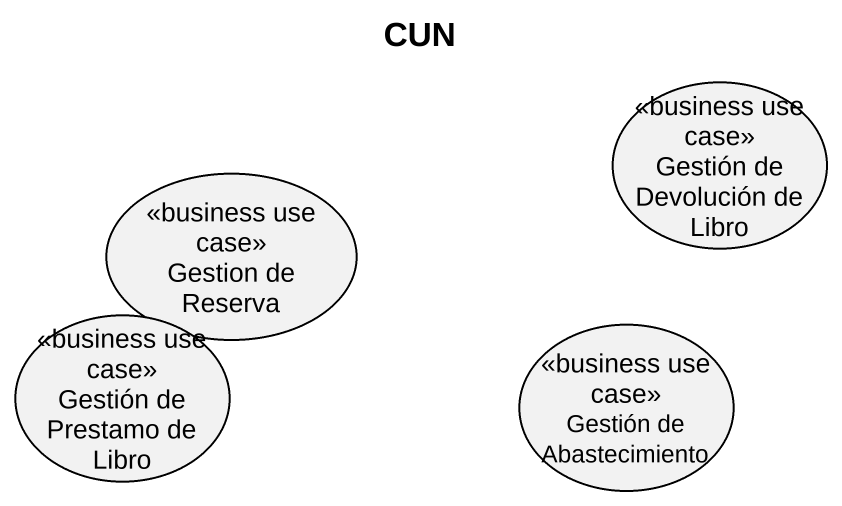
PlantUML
@startuml
title CUN
usecase "Gestión de Devolución de Libro" as Gestión_de_Devolución_de <<business use case>>
usecase "Gestion de Reserva" as Gestion_de_Reserva <<business use case>>
usecase "Gestión de Prestamo de Libro" as Gestión_de_Prestamo_de_Libro <<business use case>>
usecase "Gestión de Abastecimiento" as Gestión_de_Abastecimiento <<business use case>>
@enduml
